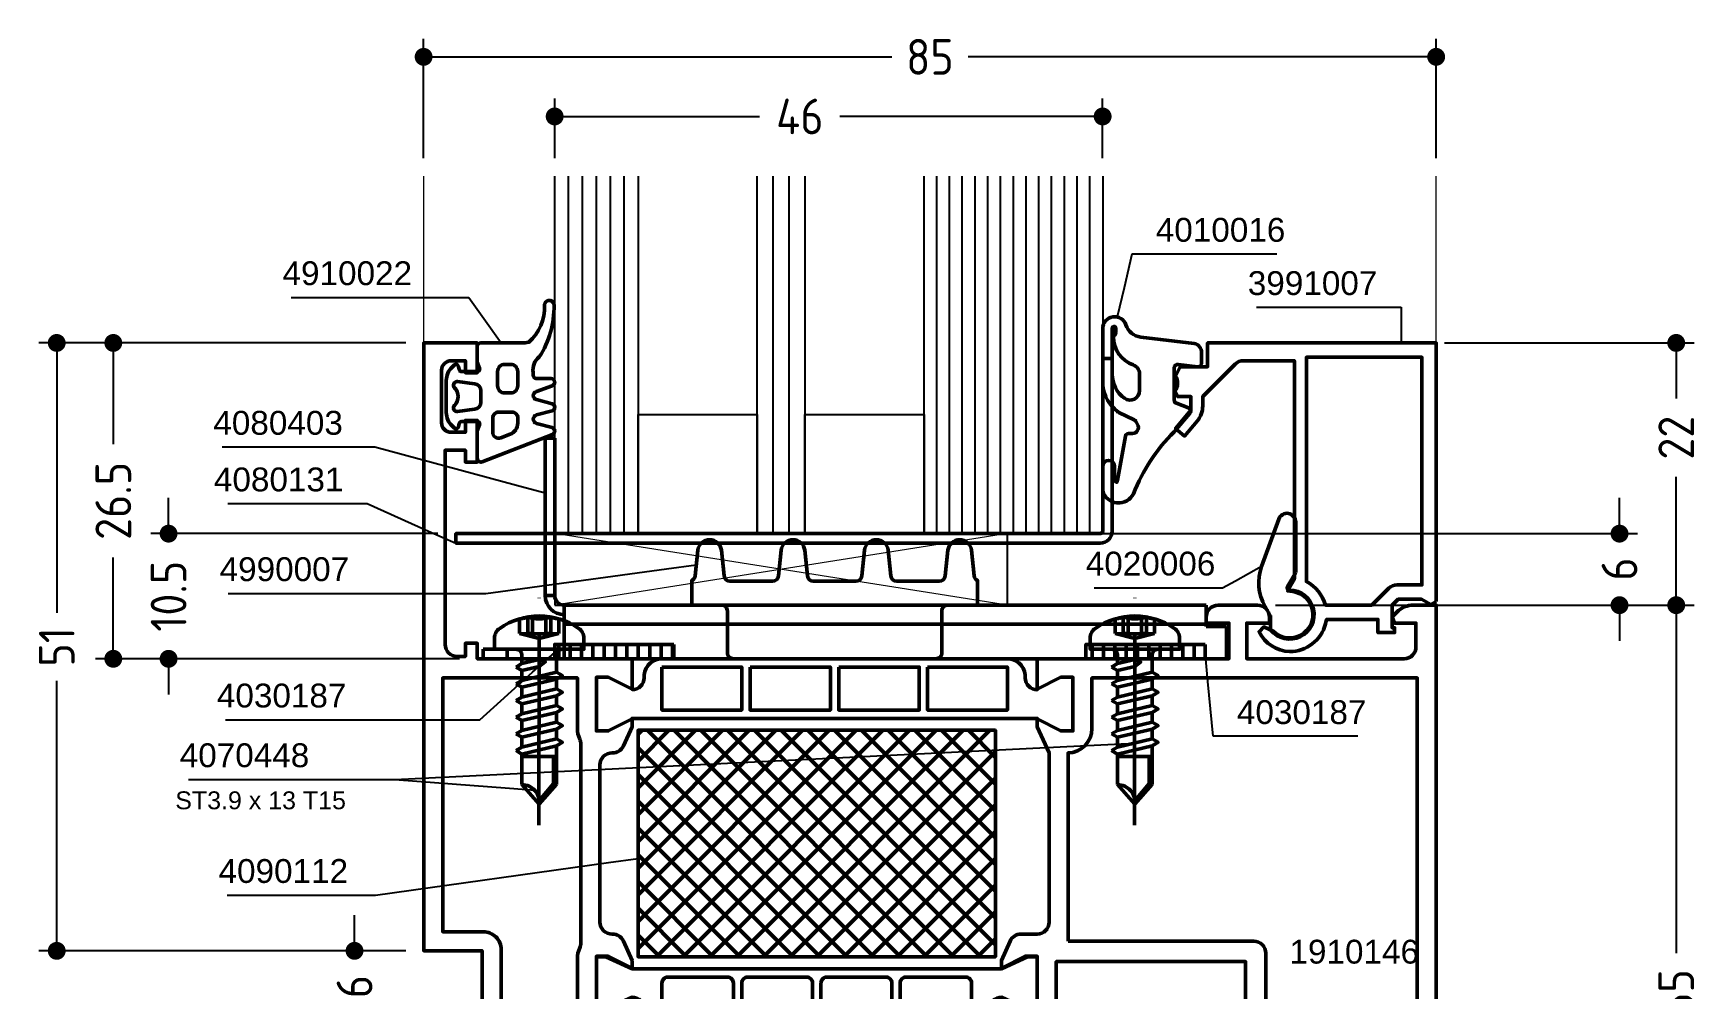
# Model space of a CAD drawing. Header units: millimetres. Extents: x 26 to 187, y 37 to 247.
# Drawn here: x 34 to 173.9, y 166.7 to 246.8 of the extents above; entities that cross this region are included whole.
import ezdxf
from ezdxf.enums import TextEntityAlignment as Align

# ---------------------------------------------------------------- set-up
doc = ezdxf.new("R2010")
doc.units = ezdxf.units.MM
doc.linetypes.add('CENTER', pattern=[50.8, 31.75, -6.35, 6.35, -6.35])
doc.linetypes.add('HIDDEN', pattern=[9.525, 6.35, -3.175])
for name, color, linetype, lineweight in [('AM_5', 3, 'Continuous', 25), ('AM_C', 50, 'Continuous', 50), ('AM_S', 80, 'Continuous', 50), ('Cont2', 2, 'Continuous', 25), ('Cont3', 70, 'Continuous', 18)]:
    doc.layers.add(name, color=color, linetype=linetype, lineweight=lineweight)
doc.styles.add('HBS_DIMTEXTSTYLE', font='isocp.shx')
doc.styles.add('SWISSL', font='swissl.ttf')
doc.dimstyles.new('Konstruktionsschnitt 1-1$0', dxfattribs={"dimtxt": 3, "dimasz": 1.5, "dimexe": 1.5, "dimexo": 1.5, "dimgap": 1.5, "dimtad": 0, "dimdsep": 46, "dimtxsty": 'HBS_DIMTEXTSTYLE', "dimblk": 'PUNKT', "dimcen": 0, "dimclrd": 3, "dimclre": 3, "dimclrt": 2, "dimadec": 1, "dimazin": 2, "dimtfac": 0.7, "dimtofl": 0, "dimtmove": 0, "dimatfit": 3, "dimfxl": 0, "dimtolj": 1, "dimtzin": 0, "dimarcsym": 0})

# ---------------------------------------------------------------- blocks, each defined once
blk = doc.blocks.new('PUNKT')
at = {"color": 0, "linetype": 'Continuous'}
blk.add_line((-0.5, 0), (-1, 0), dxfattribs=at)
at = {"color": 0, "linetype": 'Continuous', "const_width": 0.5}
blk.add_lwpolyline([(-0.25, 0, 1), (0.25, 0, 1)], format="xyb", close=True, dxfattribs=at)
blk = doc.blocks.new('*D26')
at = {"layer": 'AM_5', "color": 3, "lineweight": -2, "transparency": 16777216}
for p, q in [((45.34, 206.36), (45.34, 207.86)), ((67.95, 204.86), (43.84, 204.86)), ((69.75, 194.36), (43.84, 194.36)), ((45.34, 192.86), (45.34, 191.36))]:
    blk.add_line(p, q, dxfattribs=at)
at = {"layer": 'AM_5', "color": 3, "lineweight": -2, "transparency": 16777216, "xscale": 1.5, "yscale": 1.5, "zscale": 1.5}
for p, rotation in [((45.34, 204.86), 270), ((45.34, 194.36), 90)]:
    blk.add_blockref('PUNKT', p, dxfattribs=dict(at, rotation=rotation))
at = {"layer": 'AM_5', "color": 2, "transparency": 16777216, "insert": (45.34, 199.61), "char_height": 3, "attachment_point": 5, "rotation": 90, "style": 'HBS_DIMTEXTSTYLE'}
blk.add_mtext('\\A1;10.5', dxfattribs=at)
blk = doc.blocks.new('*D27')
at = {"layer": 'AM_5', "color": 3, "lineweight": -2, "transparency": 16777216}
for p, q in [((65.25, 220.86), (39.2, 220.86)), ((40.7, 219.36), (40.7, 212.36)), ((40.7, 195.86), (40.7, 202.86)), ((69.75, 194.36), (39.2, 194.36))]:
    blk.add_line(p, q, dxfattribs=at)
at = {"layer": 'AM_5', "color": 3, "lineweight": -2, "transparency": 16777216, "xscale": 1.5, "yscale": 1.5, "zscale": 1.5}
for p, rotation in [((40.7, 220.86), 90), ((40.7, 194.36), 270)]:
    blk.add_blockref('PUNKT', p, dxfattribs=dict(at, rotation=rotation))
at = {"layer": 'AM_5', "color": 2, "transparency": 16777216, "insert": (40.7, 207.61), "char_height": 3, "attachment_point": 5, "rotation": 90, "style": 'HBS_DIMTEXTSTYLE'}
blk.add_mtext('\\A1;26.5', dxfattribs=at)
blk = doc.blocks.new('*D28')
at = {"layer": 'AM_5', "color": 3, "lineweight": -2, "transparency": 16777216}
for p, q in [((65.25, 220.86), (34.45, 220.86)), ((35.95, 219.36), (35.95, 198.21)), ((35.95, 171.36), (35.95, 192.51)), ((65.25, 169.86), (34.45, 169.86))]:
    blk.add_line(p, q, dxfattribs=at)
at = {"layer": 'AM_5', "color": 3, "lineweight": -2, "transparency": 16777216, "xscale": 1.5, "yscale": 1.5, "zscale": 1.5}
for p, rotation in [((35.95, 220.86), 90), ((35.95, 169.86), 270)]:
    blk.add_blockref('PUNKT', p, dxfattribs=dict(at, rotation=rotation))
at = {"layer": 'AM_5', "color": 2, "transparency": 16777216, "insert": (35.95, 195.36), "char_height": 3, "attachment_point": 5, "rotation": 90, "style": 'HBS_DIMTEXTSTYLE'}
blk.add_mtext('\\A1;51', dxfattribs=at)
blk = doc.blocks.new('*D29')
at = {"layer": 'AM_5', "color": 3, "lineweight": -2, "transparency": 16777216}
for p, q in [((60.95, 171.36), (60.95, 172.86)), ((65.25, 169.86), (59.45, 169.86)), ((65.25, 163.86), (59.45, 163.86)), ((60.95, 162.36), (60.95, 160.86))]:
    blk.add_line(p, q, dxfattribs=at)
at = {"layer": 'AM_5', "color": 3, "lineweight": -2, "transparency": 16777216, "xscale": 1.5, "yscale": 1.5, "zscale": 1.5}
for p, rotation in [((60.95, 169.86), 270), ((60.95, 163.86), 90)]:
    blk.add_blockref('PUNKT', p, dxfattribs=dict(at, rotation=rotation))
at = {"layer": 'AM_5', "color": 2, "transparency": 16777216, "insert": (60.95, 166.86), "char_height": 3, "attachment_point": 5, "rotation": 90, "style": 'HBS_DIMTEXTSTYLE'}
blk.add_mtext('\\A1;6', dxfattribs=at)
blk = doc.blocks.new('*D30')
at = {"layer": 'AM_5', "color": 3, "lineweight": -2, "transparency": 16777216}
for p, q in [((77.75, 236.36), (77.75, 241.36)), ((123.75, 236.36), (123.75, 241.36)), ((79.25, 239.86), (94.95, 239.86)), ((122.25, 239.86), (101.7, 239.86))]:
    blk.add_line(p, q, dxfattribs=at)
at = {"layer": 'AM_5', "color": 3, "lineweight": -2, "transparency": 16777216, "xscale": 1.5, "yscale": 1.5, "zscale": 1.5, "rotation": 180}
blk.add_blockref('PUNKT', (77.75, 239.86), dxfattribs=at)
at = {"layer": 'AM_5', "color": 3, "lineweight": -2, "transparency": 16777216, "xscale": 1.5, "yscale": 1.5, "zscale": 1.5}
blk.add_blockref('PUNKT', (123.75, 239.86), dxfattribs=at)
at = {"layer": 'AM_5', "color": 2, "transparency": 16777216, "insert": (98.33, 239.86), "char_height": 3, "attachment_point": 5, "style": 'HBS_DIMTEXTSTYLE'}
blk.add_mtext('\\A1;46', dxfattribs=at)
blk = doc.blocks.new('*D31')
at = {"layer": 'AM_5', "color": 3, "lineweight": -2, "transparency": 16777216}
for p, q in [((66.75, 236.36), (66.75, 246.36)), ((151.75, 236.36), (151.75, 246.36)), ((68.25, 244.86), (106.04, 244.86)), ((150.25, 244.86), (112.47, 244.86))]:
    blk.add_line(p, q, dxfattribs=at)
at = {"layer": 'AM_5', "color": 3, "lineweight": -2, "transparency": 16777216, "xscale": 1.5, "yscale": 1.5, "zscale": 1.5, "rotation": 180}
blk.add_blockref('PUNKT', (66.75, 244.86), dxfattribs=at)
at = {"layer": 'AM_5', "color": 3, "lineweight": -2, "transparency": 16777216, "xscale": 1.5, "yscale": 1.5, "zscale": 1.5}
blk.add_blockref('PUNKT', (151.75, 244.86), dxfattribs=at)
at = {"layer": 'AM_5', "color": 2, "transparency": 16777216, "insert": (109.25, 244.86), "char_height": 3, "attachment_point": 5, "style": 'HBS_DIMTEXTSTYLE'}
blk.add_mtext('\\A1;85', dxfattribs=at)
blk = doc.blocks.new('*D32')
at = {"layer": 'AM_5', "color": 3, "lineweight": -2, "transparency": 16777216}
for p, q in [((167.14, 206.36), (167.14, 207.86)), ((117.25, 204.86), (168.64, 204.86)), ((138.25, 198.86), (168.64, 198.86)), ((167.14, 197.36), (167.14, 195.86))]:
    blk.add_line(p, q, dxfattribs=at)
at = {"layer": 'AM_5', "color": 3, "lineweight": -2, "transparency": 16777216, "xscale": 1.5, "yscale": 1.5, "zscale": 1.5}
for p, rotation in [((167.14, 204.86), 270), ((167.14, 198.86), 90)]:
    blk.add_blockref('PUNKT', p, dxfattribs=dict(at, rotation=rotation))
at = {"layer": 'AM_5', "color": 2, "transparency": 16777216, "insert": (167.14, 201.89), "char_height": 3, "attachment_point": 5, "rotation": 90, "style": 'HBS_DIMTEXTSTYLE'}
blk.add_mtext('\\A1;6', dxfattribs=at)
blk = doc.blocks.new('*D33')
at = {"layer": 'AM_5', "color": 3, "lineweight": -2, "transparency": 16777216}
for p, q in [((152.45, 220.86), (173.4, 220.86)), ((171.9, 219.36), (171.9, 216.19)), ((171.9, 200.36), (171.9, 209.64)), ((152.45, 198.86), (173.4, 198.86))]:
    blk.add_line(p, q, dxfattribs=at)
at = {"layer": 'AM_5', "color": 3, "lineweight": -2, "transparency": 16777216, "xscale": 1.5, "yscale": 1.5, "zscale": 1.5}
for p, rotation in [((171.9, 220.86), 90), ((171.9, 198.86), 270)]:
    blk.add_blockref('PUNKT', p, dxfattribs=dict(at, rotation=rotation))
at = {"layer": 'AM_5', "color": 2, "transparency": 16777216, "insert": (171.9, 212.91), "char_height": 3, "attachment_point": 5, "rotation": 90, "style": 'HBS_DIMTEXTSTYLE'}
blk.add_mtext('\\A1;22', dxfattribs=at)
blk = doc.blocks.new('*D34')
at = {"layer": 'AM_5', "color": 3, "lineweight": -2, "transparency": 16777216}
for p, q in [((152.45, 198.86), (173.4, 198.86)), ((171.9, 197.36), (171.9, 169.67)), ((171.9, 135.36), (171.9, 163.06)), ((150.75, 133.86), (173.4, 133.86))]:
    blk.add_line(p, q, dxfattribs=at)
at = {"layer": 'AM_5', "color": 3, "lineweight": -2, "transparency": 16777216, "xscale": 1.5, "yscale": 1.5, "zscale": 1.5}
for p, rotation in [((171.9, 198.86), 90), ((171.9, 133.86), 270)]:
    blk.add_blockref('PUNKT', p, dxfattribs=dict(at, rotation=rotation))
at = {"layer": 'AM_5', "color": 2, "transparency": 16777216, "insert": (171.9, 166.36), "char_height": 3, "attachment_point": 5, "rotation": 90, "style": 'HBS_DIMTEXTSTYLE'}
blk.add_mtext('\\A1;65', dxfattribs=at)
blk = doc.blocks.new('WS4070448')
at = {"linetype": 'CENTER', "ltscale": 0.5}
blk.add_line((-0.02, -14.76), (0, 4.3), dxfattribs=at)
at = {"linetype": 'HIDDEN'}
for p, q in [((-0.97, 1.33), (-0.97, 2.72)), ((-0.56, 1.33), (-0.56, 2.61)), ((0.56, 1.33), (0.56, 2.61)), ((0.97, 1.33), (0.97, 2.72))]:
    blk.add_line(p, q, dxfattribs=at)
for p, q in [((-1.45, -9), (-1.45, -11.36)), ((-1.45, -9), (1.45, -9)), ((1.45, -11.36), (1.45, -9)), ((-1.45, -11.36), (0, -13)), ((0, -13), (1.45, -11.36))]:
    blk.add_line(p, q)
blk.add_lwpolyline([(3.32, 1.75, 0.314856), (-3.32, 1.75, 0.244912), (-3.75, 0.93), (-3.75, 0), (3.75, 0), (3.75, 0.93, 0.244912), (3.32, 1.75, 0.138291)], format="xyb")
for points in [[(-1.65, 2.56), (-1.65, 1.33)], [(1.65, 2.56), (1.65, 1.33)], [(-1.65, 1.33), (0, 0.89)], [(1.65, 1.33), (0, 0.89)]]:
    blk.add_lwpolyline(points, dxfattribs=at)
for points in [[(-1.95, -1.5), (-1.45, -1.79), (0, -1.44), (0.5, -1.07), (0, -0.87), (-1.45, -1.21)], [(-1.95, -2.9), (-1.45, -3.19), (1.45, -2.5), (1.95, -2.21), (1.45, -1.92), (-1.45, -2.61)], [(-1.95, -4.3), (-1.45, -4.59), (1.45, -3.9), (1.95, -3.61), (1.45, -3.32), (-1.45, -4.01)], [(-1.95, -5.7), (-1.45, -5.99), (1.45, -5.3), (1.95, -5.01), (1.45, -4.72), (-1.45, -5.41)], [(-1.95, -7.1), (-1.45, -7.39), (1.45, -6.7), (1.95, -6.41), (1.45, -6.12), (-1.45, -6.81)], [(-1.95, -8.5), (-1.45, -8.79), (1.45, -8.1), (1.95, -7.81), (1.45, -7.52), (-1.45, -8.21)]]:
    blk.add_lwpolyline(points, close=True)
for points in [[(-1.45, -0.5), (-1.45, -1.21)], [(1.45, -0.5), (1.45, -1.92)], [(-1.45, -1.79), (-1.45, -2.21)], [(-1.45, -1.79), (-1.45, -2.61)], [(-1.45, -1.79), (-1.45, -2.61)], [(1.45, -2.5), (1.45, -3.32)], [(-1.45, -3.19), (-1.45, -4.01)], [(1.45, -3.9), (1.45, -4.72)], [(-1.45, -4.59), (-1.45, -5.41)], [(1.45, -5.3), (1.45, -6.12)], [(-1.45, -5.99), (-1.45, -6.81)], [(1.45, -6.7), (1.45, -7.52)], [(-1.45, -7.39), (-1.45, -8.21)], [(1.45, -8.1), (1.45, -9)], [(-1.45, -8.79), (-1.45, -9)], [(1.2, -9), (1.2, -11.25), (0.03, -12.65)], [(1.45, -9.5), (1.45, -10.32)], [(-1.45, -10.19), (-1.45, -11.01)]]:
    blk.add_lwpolyline(points)
for centre, radius, start, end in [((-1.59, 3.84), 1.28, 267.2848, 298.8872), ((0, 5.49), 2.94, 250.6988, 289.3012), ((1.59, 3.84), 1.28, 241.1128, 272.7152), ((-1.31, 2.49), 1.21, 253.6643, 286.3357), ((0, 11.41), 10.13, 264.4948, 275.5052), ((1.31, 2.49), 1.21, 253.6643, 286.3357)]:
    blk.add_arc(centre, radius, start, end, dxfattribs=at)
for centre, radius, start, end in [((-1.95, -0.5), 0.5, 0, 90), ((1.95, -0.5), 0.5, 90, 180), ((-1.46, -12.83), 1.47, 353.4244, 89.6688)]:
    blk.add_arc(centre, radius, start, end)
blk = doc.blocks.new('*S406')
at = {"layer": 'AM_5', "color": 3}
for p, q in [((47, 184.24), (62.08, 184.24)), ((62.08, 184.24), (64.33, 184.24)), ((64.33, 184.24), (73.95, 183.5))]:
    blk.add_line(p, q, dxfattribs=at)
at = {"layer": 'AM_5', "color": 3, "linetype": 'Continuous'}
blk.add_line((73.95, 183.5), (76.44, 183.31), dxfattribs=at)
at = {"layer": 'AM_5', "color": 2, "insert": (57.15, 185.24), "char_height": 2, "attachment_point": 9, "style": 'SWISSL'}
blk.add_mtext('4070448', dxfattribs=at)
blk = doc.blocks.new('ZAHL rechts')
at = {"layer": 'AM_5', "color": 2, "style": 'SWISSL'}
blk.add_attdef('XXX', text='', height=1.5, dxfattribs=at).set_placement((-1.95, -2.5), align=Align.RIGHT)
blk = doc.blocks.new('*S407')
at = {"layer": 'AM_5', "color": 3}
for p, q in [((62.7, 174.53), (82.28, 177.27)), ((50.27, 174.53), (62.41, 174.53)), ((62.41, 174.53), (62.7, 174.53))]:
    blk.add_line(p, q, dxfattribs=at)
at = {"layer": 'AM_5', "color": 3, "linetype": 'Continuous'}
blk.add_line((82.28, 177.27), (84.75, 177.61), dxfattribs=at)
at = {"layer": 'AM_5', "color": 2, "insert": (60.41, 175.53), "char_height": 2, "attachment_point": 9, "style": 'SWISSL'}
blk.add_mtext('4090112', dxfattribs=at)
blk = doc.blocks.new('*S408')
at = {"layer": 'AM_5', "color": 3}
for p, q in [((55.64, 224.68), (70.54, 224.68)), ((70.54, 224.68), (71.8, 222.9))]:
    blk.add_line(p, q, dxfattribs=at)
at = {"layer": 'AM_5', "color": 3, "linetype": 'Continuous'}
blk.add_line((71.8, 222.9), (73.25, 220.86), dxfattribs=at)
at = {"layer": 'AM_5', "color": 2, "insert": (65.78, 225.68), "char_height": 2, "attachment_point": 9, "style": 'SWISSL'}
blk.add_mtext('4910022', dxfattribs=at)
blk = doc.blocks.new('*S409')
at = {"layer": 'AM_5', "color": 3, "linetype": 'Continuous'}
blk.add_line((134.9, 200.91), (137.09, 202.12), dxfattribs=at)
at = {"layer": 'AM_5', "color": 3}
for p, q in [((123.05, 200.32), (133.81, 200.32)), ((133.81, 200.32), (134.9, 200.91))]:
    blk.add_line(p, q, dxfattribs=at)
at = {"layer": 'AM_5', "color": 2, "insert": (133.21, 201.32), "char_height": 2, "attachment_point": 9, "style": 'SWISSL'}
blk.add_mtext('4020006', dxfattribs=at)
blk = doc.blocks.new('*S412')
at = {"layer": 'AM_5', "color": 3}
for p, q in [((49.84, 212.13), (60.36, 212.13)), ((60.36, 212.13), (62.66, 212.13)), ((62.66, 212.13), (74.54, 208.93))]:
    blk.add_line(p, q, dxfattribs=at)
at = {"layer": 'AM_5', "color": 3, "linetype": 'Continuous'}
blk.add_line((74.54, 208.93), (76.95, 208.28), dxfattribs=at)
at = {"layer": 'AM_5', "color": 2, "insert": (59.97, 213.13), "char_height": 2, "attachment_point": 9, "style": 'SWISSL'}
blk.add_mtext('4080403', dxfattribs=at)
blk = doc.blocks.new('*S415')
at = {"layer": 'AM_5', "color": 3, "linetype": 'Continuous'}
blk.add_line((132.58, 192.47), (132.35, 194.96), dxfattribs=at)
at = {"layer": 'AM_5', "color": 3}
for p, q in [((133.02, 187.86), (132.58, 192.47)), ((145.17, 187.86), (133.02, 187.86))]:
    blk.add_line(p, q, dxfattribs=at)
at = {"layer": 'AM_5', "color": 2, "insert": (135.02, 188.86), "char_height": 2, "attachment_point": 7, "style": 'SWISSL'}
blk.add_mtext('4030187', dxfattribs=at)
blk = doc.blocks.new('*U74', base_point=(71.49, 173.45))
for p, q in [((72.66, 173.45), (72.66, 203.45)), ((73.82, 173.45), (73.82, 203.45)), ((74.99, 173.45), (74.99, 203.45)), ((76.16, 173.45), (76.16, 203.45)), ((77.32, 173.45), (77.32, 203.45)), ((89.82, 173.45), (89.82, 203.45)), ((91.16, 173.45), (91.16, 203.45)), ((103.56, 173.45), (103.56, 203.45)), ((104.63, 173.45), (104.63, 203.45)), ((105.7, 173.45), (105.7, 203.45)), ((106.78, 173.45), (106.78, 203.45)), ((107.85, 173.45), (107.85, 203.45)), ((108.92, 173.45), (108.92, 203.45)), ((109.99, 173.45), (109.99, 203.45)), ((111.06, 173.45), (111.06, 203.45)), ((112.13, 173.45), (112.13, 203.45)), ((113.2, 173.45), (113.2, 203.45)), ((114.28, 173.45), (114.28, 203.45)), ((115.35, 173.45), (115.35, 203.45)), ((116.42, 173.45), (116.42, 203.45))]:
    blk.add_line(p, q)
for points in [[(78.49, 203.45), (78.49, 173.45), (71.49, 173.45), (71.49, 203.45)], [(92.49, 203.45), (92.49, 173.45), (88.49, 173.45), (88.49, 203.45)], [(117.49, 203.45), (117.49, 173.45), (102.49, 173.45), (102.49, 203.45)]]:
    blk.add_lwpolyline(points)
for points in [[(88.49, 173.45), (78.49, 173.45), (78.49, 183.45), (88.49, 183.45)], [(102.49, 173.45), (92.49, 173.45), (92.49, 183.45), (102.49, 183.45)]]:
    blk.add_lwpolyline(points, close=True)
blk = doc.blocks.new('*S416')
at = {"layer": 'AM_5', "color": 3, "linetype": 'Continuous'}
blk.add_line((75.89, 193.23), (77.75, 194.9), dxfattribs=at)
at = {"layer": 'AM_5', "color": 3}
for p, q in [((71.46, 189.25), (75.89, 193.23)), ((50.12, 189.25), (62.27, 189.25)), ((62.27, 189.25), (71.46, 189.25))]:
    blk.add_line(p, q, dxfattribs=at)
at = {"layer": 'AM_5', "color": 2, "insert": (60.27, 190.25), "char_height": 2, "attachment_point": 9, "style": 'SWISSL'}
blk.add_mtext('4030187', dxfattribs=at)
blk = doc.blocks.new('*S417')
at = {"layer": 'AM_5', "color": 3}
for p, q in [((50.32, 207.38), (62.02, 207.38)), ((62.02, 207.38), (67.17, 205.08))]:
    blk.add_line(p, q, dxfattribs=at)
at = {"layer": 'AM_5', "color": 3, "linetype": 'Continuous'}
blk.add_line((67.17, 205.08), (69.45, 204.06), dxfattribs=at)
at = {"layer": 'AM_5', "color": 2, "insert": (60.02, 208.38), "char_height": 2, "attachment_point": 9, "style": 'SWISSL'}
blk.add_mtext('4080131', dxfattribs=at)
blk = doc.blocks.new('*S418')
at = {"layer": 'AM_5', "color": 3}
for p, q in [((71.97, 199.85), (87.15, 201.9)), ((50.35, 199.85), (63.07, 199.85)), ((63.07, 199.85), (71.97, 199.85))]:
    blk.add_line(p, q, dxfattribs=at)
at = {"layer": 'AM_5', "color": 3, "linetype": 'Continuous'}
blk.add_line((87.15, 201.9), (89.63, 202.24), dxfattribs=at)
at = {"layer": 'AM_5', "color": 2, "insert": (60.5, 200.85), "char_height": 2, "attachment_point": 9, "style": 'SWISSL'}
blk.add_mtext('4990007', dxfattribs=at)
blk = doc.blocks.new('*S419')
at = {"layer": 'AM_5', "color": 3}
for p, q in [((136.66, 223.85), (148.81, 223.85)), ((148.81, 223.85), (148.81, 223.35))]:
    blk.add_line(p, q, dxfattribs=at)
at = {"layer": 'AM_5', "color": 3, "linetype": 'Continuous'}
blk.add_line((148.81, 223.35), (148.81, 220.85), dxfattribs=at)
at = {"layer": 'AM_5', "color": 2, "insert": (146.81, 224.85), "char_height": 2, "attachment_point": 9, "style": 'SWISSL'}
blk.add_mtext('3991007', dxfattribs=at)
blk = doc.blocks.new('*S420')
at = {"layer": 'AM_5', "color": 3}
for p, q in [((126.21, 228.32), (125.55, 225.47)), ((138.36, 228.32), (126.21, 228.32))]:
    blk.add_line(p, q, dxfattribs=at)
at = {"layer": 'AM_5', "color": 3, "linetype": 'Continuous'}
blk.add_line((125.55, 225.47), (124.98, 223.04), dxfattribs=at)
at = {"layer": 'AM_5', "color": 2, "insert": (128.21, 229.32), "char_height": 2, "attachment_point": 7, "style": 'SWISSL'}
blk.add_mtext('4010016', dxfattribs=at)
blk = doc.blocks.new('WI1910146')
for points in [[(-57.5, 30.2), (-57.5, 29.55), (-59.5, 30.55), (-60.5, 30.55), (-60.5, 26.05), (-59.5, 26.05), (-57.5, 27.05), (-57.5, 24.5), (-60.5, 24.5), (-60.5, 22.4), (-61.5, 22.35), (-61.7, 24.4), (-68.65, 24.4), (-68.94, 22.75), (-69.52, 22.72), (-70, 24.5), (-70, 26), (-70.1, 26.37), (-70.1, 31), (-75, 31), (-75, 82), (-70.5, 82), (-70.5, 79.5), (-71.5, 79.5), (-71.5, 80.5), (-72.7, 80.5, 0.414214), (-73.5, 79.7), (-73.5, 75.3, 0.414214), (-72.7, 74.5), (-71.5, 74.5), (-71.5, 75.5), (-70.5, 75.5), (-70.5, 72), (-71.5, 72), (-71.5, 73), (-73.2, 73), (-73.2, 56.7, 0.414214), (-72.2, 55.7), (-71.5, 55.7), (-71.5, 56.8), (-70.5, 56.8), (-70.5, 55.5), (-57.5, 55.5), (-57.5, 52.95), (-59.5, 53.95), (-60.5, 53.95), (-60.5, 49.45), (-59.5, 49.45), (-57.5, 50.45), (-57.5, 49.8), (-58.23, 48.19, -0.301742), (-59.17, 47.6, 0.422452), (-60.2, 46.6), (-60.2, 33.4, 0.422452), (-59.17, 32.4, -0.301742), (-58.23, 31.81), (-57.5, 30.2)], [(-23.5, 32.4, 0.414214), (-22.5, 33.4), (-22.5, 47.6), (-23.5, 49.8), (-23.5, 50.45), (-21.5, 49.45), (-20.5, 49.45), (-20.5, 53.95), (-21.5, 53.95), (-23.5, 52.95), (-23.5, 55.5), (-7.4, 55.5), (-7.4, 58.5), (-9.3, 58.5), (-9.3, 59, -0.414214), (-8.3, 60), (-5, 60, -0.414214), (-4, 59), (-4, 58.5), (-5.9, 58.5), (-5.9, 55.5), (7.3, 55.5, 0.414214), (8.3, 56.5), (8.3, 58.5), (6.5, 58.5), (6.29, 59.01), (6.69, 59.41, -0.198912), (8.1, 60), (10, 60), (10, -2.5, -0.414214), (7.5, -5), (5.5, -5), (5.5, -3.81, -0.153102), (5.68, -3.24), (6.14, -2.59), (6.5, -2.7), (6.5, -3.5), (7.7, -3.5, 0.414214), (8.5, -2.7), (8.5, 1.7, 0.414214), (7.7, 2.5), (6.5, 2.5), (6.5, 1.7), (6.14, 1.59), (5.68, 2.24, -0.153102), (5.5, 2.81), (5.5, 4.8), (6.5, 4.8), (6.5, 4), (8.2, 4), (8.2, 24.4), (6.5, 24.4), (6.5, 23.1), (5.5, 23.1), (5.5, 24.4), (-2.96, 24.4), (-3.6, 22), (-3.6, 18.3), (-1.6, 18.3), (-1.6, 17.4), (-1.76, 16.5), (-6.84, 16.5), (-7, 17.4), (-7, 18.3), (-5.2, 18.3), (-5.2, 22), (-7.14, 22), (-5.9, 25.1), (-8, 25.1), (-8, 26.6), (-6, 26.6), (-6, 30.1), (-21.9, 30.1), (-21.9, 26.6), (-19.2, 26.6), (-19.2, 25.1), (-21, 25.1), (-21, 22), (-22.8, 22), (-22.8, 18.3), (-21, 18.3), (-21, 17.4), (-21.16, 16.5), (-24.6, 16.5), (-24.6, 23.2), (-23.9, 23.9), (-23.9, 24.5), (-26.5, 24.5), (-26.5, 27.05), (-24.5, 26.05), (-23.5, 26.05), (-23.5, 30.55), (-24.5, 30.55), (-26.5, 29.55), (-26.5, 30.2), (-25.77, 31.81, -0.294108), (-24.86, 32.4), (-23.5, 32.4)], [(-57.5, 52.9, 0.414214), (-56.5, 53.9), (-56.5, 54, -0.414214), (-55, 55.5), (-26, 55.5, -0.414214), (-24.5, 54), (-24.5, 53.9, 0.414214), (-23.5, 52.9), (-23.5, 52.95), (-21.5, 53.95), (-20.5, 53.95), (-20.5, 49.45), (-21.5, 49.45), (-23.5, 50.45), (-23.5, 50.5), (-57.5, 50.5), (-57.5, 50.45), (-59.5, 49.45), (-60.5, 49.45), (-60.5, 53.95), (-59.5, 53.95), (-57.5, 52.95), (-57.5, 52.9)], [(-62.1, 49.65), (-62.1, 53.9), (-73.4, 53.9), (-73.4, 32.6), (-70, 32.6, -0.414214), (-68.5, 31.1), (-68.5, 26.1), (-62.1, 26.1), (-62.1, 30.35, -0.112281), (-61.9, 31.24, 0.112281), (-61.8, 31.67), (-61.8, 48.33, 0.112281), (-61.9, 48.76, -0.112281), (-62.1, 49.65)], [(-20.9, 31.8), (-20.9, 47.6, 0.407087), (-18.9, 49.65), (-18.9, 53.9), (8.4, 53.9), (8.4, 26.1), (-4.3, 26.1), (-4.3, 30.8, 0.414214), (-5.3, 31.8), (-20.9, 31.8)], [(-28.18, 24.75), (-31.57, 22.55, 0.253968), (-31.8, 22.13), (-31.8, 15.77, 0.569247), (-31.23, 14.71), (-28.65, 14.6, 0.139453), (-27.96, 14.77, 0.173382), (-25.98, 17.05, -1), (-25.32, 16.8, -0.173382), (-27.62, 14.16, -0.139453), (-28.68, 13.9), (-51.06, 14.84, -0.401995), (-52.5, 16.34), (-52.5, 22.33, 0.253968), (-52.73, 22.75), (-55.82, 24.75, -0.253968), (-56.5, 26.01), (-56.5, 26.1, 0.414214), (-57.5, 27.1), (-57.5, 27.1), (-57.5, 27.1), (-57.5, 27.1), (-59.7, 26.1), (-60.5, 26.1), (-60.5, 30.5), (-59.7, 30.5), (-57.5, 29.5), (-26.5, 29.5), (-24.3, 30.5), (-23.5, 30.5), (-23.5, 26.1), (-24.3, 26.1), (-26.5, 27.1, 0.414214), (-27.5, 26.1), (-27.5, 26.01, -0.253968), (-28.18, 24.75)], [(-53.19, 23.88), (-54.77, 24.91, -0.253968), (-55, 25.33), (-55, 28.3, -0.414214), (-54.5, 28.8), (-49.5, 28.8, -0.414214), (-49, 28.3), (-49, 24.3, -0.414214), (-49.5, 23.8), (-52.91, 23.8, -0.144993), (-53.19, 23.88)], [(-48.3, 28.3, -0.414214), (-47.8, 28.8), (-42.85, 28.8, -0.414214), (-42.35, 28.3), (-42.35, 24.3, -0.414214), (-42.85, 23.8), (-47.8, 23.8, -0.414214), (-48.3, 24.3), (-48.3, 28.3)], [(-41.65, 28.3), (-41.65, 24.3, 0.414214), (-41.15, 23.8), (-36.2, 23.8, 0.414214), (-35.7, 24.3), (-35.7, 28.3, 0.414214), (-36.2, 28.8), (-41.15, 28.8, 0.414214), (-41.65, 28.3)], [(-30.81, 23.88), (-29.23, 24.91, 0.253968), (-29, 25.33), (-29, 28.3, 0.414214), (-29.5, 28.8), (-34.5, 28.8, 0.414214), (-35, 28.3), (-35, 24.3, 0.414214), (-34.5, 23.8), (-31.09, 23.8, 0.144993), (-30.81, 23.88)], [(-42.87, 15.2), (-51.02, 15.54, -0.401995), (-51.5, 16.04), (-51.5, 22.6, -0.414214), (-51, 23.1), (-42.85, 23.1, -0.414214), (-42.35, 22.6), (-42.35, 15.7, -0.426538), (-42.87, 15.2)], [(-41.17, 15.13), (-33.02, 14.78, 0.426538), (-32.5, 15.28), (-32.5, 22.6, 0.414214), (-33, 23.1), (-41.15, 23.1, 0.414214), (-41.65, 22.6), (-41.65, 15.63, 0.401995), (-41.17, 15.13)]]:
    blk.add_lwpolyline(points, format="xyb", close=True)
for points in [[(-55, 54.8), (-48.3, 54.8), (-48.3, 51.2), (-55, 51.2), (-55, 54.8)], [(-47.6, 54.8), (-40.85, 54.8), (-40.85, 51.2), (-47.6, 51.2), (-47.6, 54.8)], [(-40.15, 54.8), (-33.4, 54.8), (-33.4, 51.2), (-40.15, 51.2), (-40.15, 54.8)], [(-32.7, 54.8), (-26, 54.8), (-26, 51.2), (-32.7, 51.2), (-32.7, 54.8)]]:
    blk.add_lwpolyline(points, close=True)
blk = doc.blocks.new('WI3991007')
for points in [[(0, 0.3), (0, 22), (-19.2, 22), (-19.2, 20), (-21.5, 20), (-21.9, 19.21, -0.339409), (-21.93, 17.99), (-21.7, 17.5), (-20.6, 17.5), (-20.6, 16.35), (-21.88, 14.82), (-21.12, 14.18), (-20.07, 15.43, 0.176327), (-19.6, 16.71), (-19.6, 17.5), (-16.89, 20.21, -0.201449), (-16.18, 20.5), (-11.9, 20.5), (-11.9, 2.2), (-12.48, 1.19), (-12.04, 1.13, -1.373176), (-13.64, -2.22), (-14.47, -1.83), (-14.87, -2.23, 0.274409), (-12.3, -3.9, 0.341999), (-9.3, -1.58), (-9.2, -1.2), (-4.9, -1.2), (-4.9, -2.3), (-3.5, -2.3), (-3.5, -1.9), (-3.7, -1.9), (-3.7, 0), (-3.2, 0.5), (-1.25, 0.5), (-0.45, 0.04), (0, 0.3)], [(-3.99, 1.41), (-5.4, 0), (-9.31, 0, 0.213458), (-10.9, 1.97), (-10.9, 20.8), (-1.2, 20.8), (-1.2, 1.7), (-3.28, 1.7, 0.198912), (-3.99, 1.41)]]:
    blk.add_lwpolyline(points, format="xyb", close=True)
blk = doc.blocks.new('WI4010016')
for points in [[(1.19, 1.96, -0.346133), (1.8, 1.18), (1.8, 0.3, -0.449698), (1.46, 0), (-0.16, 0.2, 0.449698), (-0.5, -0.1), (-0.5, -2.79, 0.315299), (-0.3, -3.07), (0.7, -3.44, -0.548619), (0.81, -3.93), (-0.5, -5.46, 0.104737), (-3.91, -10.66, -0.684728), (-6.5, -10.42), (-6.5, -8.36, -1), (-5.5, -8.36), (-5.5, -9.42, 0.287601), (-5.34, -9.69, 0.156883), (-5.25, -9.53), (-4.59, -5.82, -0.041381), (-4.57, -5.74), (-4.52, -5.69, -0.200274), (-4.31, -5.6), (-4, -5.6, 0.57735), (-3.57, -4.85), (-3.72, -4.58, 0.149451), (-3.85, -4.46), (-5.14, -3.83, -0.069927), (-5.25, -3.76), (-5.51, -3.53, -0.212557), (-6.5, -1.3), (-6.5, 3.2, -0.852431), (-4.55, 3.51, 0.291336), (-3.3, 2.49), (1.19, 1.96)], [(-3.4, -2, -0.612992), (-4.67, -2.65, -0.239931), (-5.7, -0.63), (-5.7, 3.25, -1), (-5.4, 3.25), (-5.4, 2.88, -0.317837), (-5.6, 2.6), (-5.6, 2.51, 0.317975), (-3.93, 0.15, -0.317975), (-3.4, -0.6), (-3.4, -2)]]:
    blk.add_lwpolyline(points, format="xyb", close=True)
blk = doc.blocks.new('WI4030187')
h = blk.add_hatch()
h.set_pattern_fill('LINE', color=256, scale=0.3, angle=90)
h.paths.add_polyline_path([(5, 0), (5, 1.2), (-5, 1.2), (-5, 0)])
blk.add_lwpolyline([(5, 1.2), (5, 0), (-5, 0), (-5, 1.2), (5, 1.2)], close=True)
blk = doc.blocks.new('WI4080131')
blk.add_lwpolyline([(0.8, 0.2, -0.414214), (-0.2, -0.8), (-54.3, -0.8), (-54.3, 0), (-0.2, 0, 0.414214), (0, 0.2), (0, 14.7), (0.8, 14.7), (0.8, 0.2)], format="xyb", close=True)
blk = doc.blocks.new('WI4080403')
for p, q in [((-56.5, 14), (-56.5, 0.8)), ((-55.7, 14), (-56.5, 14)), ((-55.7, 14), (-55.7, 0.8)), ((-56.5, 0.8), (-55.7, 0.8)), ((-54.9, -1.6), (-54.9, 0)), ((-54.9, 0), (-1, 0)), ((-1, 0), (-1, -1.6)), ((-1, -1.6), (-54.9, -1.6)), ((-54.9, -1.6), (-54.9, -4.5)), ((-1, -1.8), (-1, -1.6)), ((0.7, -1.8), (-1, -1.8)), ((0.7, -1.8), (0.7, -4.5)), ((-61.7, -3.7), (-61.7, -4.5)), ((-59.7, -3.7), (-61.7, -3.7)), ((-59.7, -4.5), (-59.7, -3.7)), ((-54.9, -3.7), (-59.7, -3.7)), ((-61.7, -4.5), (-59.7, -4.5)), ((-59.7, -4.5), (-54.9, -4.5)), ((-54.9, -4.5), (0.7, -4.5))]:
    blk.add_line(p, q)
for radius in [1.6, 0.8]:
    blk.add_arc((-54.9, 0.8), radius, 180, 270)
blk = doc.blocks.new('WI4090112')
h = blk.add_hatch()
h.set_pattern_fill('ANSI37', color=256, scale=0.5)
h.paths.add_polyline_path([(30, 0), (30, 19), (0, 19), (0, 0)])
blk.add_lwpolyline([(30, 19), (0, 19), (0, 0), (30, 0), (30, 19)], close=True)
blk = doc.blocks.new('WI4910022')
blk.add_line((0.3, 0), (0.3, 0))
blk.add_lwpolyline([(0, -7.38), (0, -9.7, 0.537715), (0.42, -9.98), (6.32, -7.68, 0.71283), (6.28, -7.11), (4.98, -6.76, -0.767327), (4.98, -6.04), (6.28, -5.69, 0.767327), (6.28, -5.11), (4.96, -4.76, -0.767327), (4.96, -4.08), (6.28, -3.59, 0.876976), (6.2, -3), (5, -3, -0.414214), (4.7, -2.7), (4.7, -2.48, -0.288751), (5.2, -1.18, 0.150709), (6.44, 3.17, 1.016945), (5.64, 3.15, -0.221064), (4.33, 0.05, -0.039181), (3.7, 0), (0.3, 0, 0.414214), (0, -0.3), (0, -1.62), (0.19, -2.13, -0.520567), (0, -2.4), (-1.33, -2.4, -0.36397), (-1.53, -2.23), (-1.58, -1.97, 0.594937), (-1.91, -1.85), (-2.12, -2.05, 0.208), (-2.6, -3.15), (-2.6, -5.85, 0.208), (-2.12, -6.95), (-1.91, -7.15, 0.594937), (-1.58, -7.03), (-1.53, -6.77, -0.36397), (-1.33, -6.6), (0, -6.6, -0.520567), (0.19, -6.87), (0, -7.38)], format="xyb")
for points in [[(2.3, -4.2, -0.414214), (1.7, -3.6), (1.7, -2.4, -0.414214), (2.3, -1.8), (2.8, -1.8, -0.414214), (3.4, -2.4), (3.4, -3.6, -0.414214), (2.8, -4.2)], [(0.3, -4.98, -0.378866), (-0.23, -5.57), (-1.66, -5.75, -0.717695), (-1.91, -5.24, 0.421053), (-1.91, -3.76, -0.717695), (-1.66, -3.25), (-0.23, -3.43, -0.378866), (0.3, -4.02), (0.3, -4.98)], [(1.98, -7.97, -0.527791), (1.3, -7.51), (1.3, -6.3, -0.414214), (1.8, -5.8), (2.9, -5.8, -0.414214), (3.4, -6.3), (3.4, -6.73, -0.30908), (2.76, -7.67)]]:
    blk.add_lwpolyline(points, format="xyb", close=True)
blk = doc.blocks.new('WI4990007')
blk.add_lwpolyline([(23.49, 9.1, 0.900404), (21.51, 9.1), (21.28, 6.95, -0.383864), (20.78, 6.5), (17.22, 6.5, -0.383864), (16.72, 6.95), (16.49, 9.1, 0.900404), (14.51, 9.1), (14.28, 6.95, -0.383864), (13.78, 6.5), (10.22, 6.5, -0.383864), (9.72, 6.95), (9.49, 9.1, 0.900404), (7.51, 9.1), (7.28, 6.95, -0.383864), (6.78, 6.5), (3.22, 6.5, -0.383864), (2.72, 6.95), (2.49, 9.1, 0.900404), (0.51, 9.1), (0.28, 6.95, -0.259042), (0, 6.55), (0, 4.5), (2.5, 4.5, -0.414214), (3, 4), (3, 0.5, 0.414214), (3.5, 0), (20.5, 0, 0.414214), (21, 0.5), (21, 4, -0.414214), (21.5, 4.5), (24, 4.5), (24, 6.55, -0.259042), (23.72, 6.95), (23.49, 9.1)], format="xyb", close=True)
blk = doc.blocks.new('WI4020006')
blk.add_lwpolyline([(0.5, 3.55), (-0.19, 2.35, 0.580267), (-0.02, 2.05, -1.597325), (-1.6, -1.28), (-1.6, -0.12), (-2.07, 0.68, -0.221695), (-2.36, 4.05), (-0.92, 8.02, -0.8391), (0.5, 7.77), (0.5, 3.55)], format="xyb", close=True)

msp = doc.modelspace()

# ---------------------------------------------------------------- linework, layer by layer
at = {"layer": 'AM_5'}
msp.add_line((64.332, 184.238), (126.444, 187.293), dxfattribs=at)
at = {"layer": 'Cont2'}
msp.add_lwpolyline([(77.754, 198.863), (115.754, 198.863), (115.754, 204.863), (77.754, 204.863)], close=True, dxfattribs=at)
at = {"layer": 'Cont3'}
for p, q in [((66.754, 220.863), (66.754, 234.863)), ((151.754, 220.863), (151.754, 234.863)), ((115.754, 204.863), (77.754, 198.863)), ((115.754, 198.863), (77.754, 204.863))]:
    msp.add_line(p, q, dxfattribs=at)

# ---------------------------------------------------------------- block references
at = {"layer": 'AM_5'}
for name in ['*S420', '*S408', '*S419', '*S412', '*S417', '*S418', '*S409', '*S416', '*S415', '*S406', '*S407']:
    msp.add_blockref(name, (0, 0), dxfattribs=at)
msp.add_blockref('ZAHL rechts', (62.177, 184.238), dxfattribs=at).add_auto_attribs({'XXX': 'ST3.9 x 13 T15'})
at = {"layer": 'AM_C'}
for name, p in [('WI4910022', (71.254, 220.863)), ('WI4010016', (130.254, 218.863)), ('WI4080131', (123.754, 204.863)), ('WI4080403', (133.454, 198.863)), ('WI4020006', (139.454, 198.063)), ('WI4990007', (89.254, 194.363)), ('WS4070448', (76.454, 195.163)), ('WS4070448', (126.454, 195.163)), ('WI4030187', (82.754, 194.363)), ('WI4030187', (127.349, 194.363)), ('WI4090112', (84.754, 169.363))]:
    msp.add_blockref(name, p, dxfattribs=at)
at = {"layer": 'AM_S'}
for name, p in [('WI1910146', (141.754, 138.863)), ('WI3991007', (151.754, 198.863))]:
    msp.add_blockref(name, p, dxfattribs=at)
at = {"layer": 'Cont2'}
msp.add_blockref('*U74', (77.754, 204.863), dxfattribs=at)

# ---------------------------------------------------------------- texts
at = {"layer": 'AM_5', "color": 2, "insert": (139.431, 168.763), "char_height": 2, "attachment_point": 7, "style": 'SWISSL'}
msp.add_mtext('1910146', dxfattribs=at)

# ---------------------------------------------------------------- dimensions: what is measured, and where the dimension line sits
at = {"layer": 'AM_5'}
dim = msp.add_linear_dim(base=(151.754, 244.863), p1=(66.754, 234.863), p2=(151.754, 234.863), dimstyle='Konstruktionsschnitt 1-1$0', override={"dimscale": 1}, dxfattribs=at)
dim.commit()
dim.dimension.update_dxf_attribs({"geometry": '*D31', "text_midpoint": (109.254, 244.863)})
dim = msp.add_linear_dim(base=(123.754, 239.863), p1=(77.754, 234.863), p2=(123.754, 234.863), dimstyle='Konstruktionsschnitt 1-1$0', override={"dimscale": 1}, dxfattribs=at)
dim.commit()
dim.dimension.update_dxf_attribs({"geometry": '*D30', "text_midpoint": (98.329, 239.863), "dimtype": 160})
for base, p1, p2, picture, middle in [((35.954, 169.863), (66.754, 220.863), (66.754, 169.863), '*D28', (35.954, 195.363)), ((40.703, 220.863), (71.254, 194.363), (66.754, 220.863), '*D27', (40.703, 207.613)), ((171.899, 198.863), (150.954, 220.863), (150.954, 198.863), '*D33', (171.899, 212.914)), ((45.342, 204.863), (71.254, 194.363), (69.454, 204.863), '*D26', (45.342, 199.613)), ((167.143, 198.863), (115.754, 204.863), (136.754, 198.863), '*D32', (167.143, 201.886)), ((60.954, 163.863), (66.754, 169.863), (66.754, 163.863), '*D29', (60.954, 166.863))]:
    dim = msp.add_linear_dim(base=base, p1=p1, p2=p2, angle=90, dimstyle='Konstruktionsschnitt 1-1$0', override={"dimscale": 1}, dxfattribs=at)
    dim.commit()
    dim.dimension.update_dxf_attribs({"geometry": picture, "text_midpoint": middle, "dimtype": 160})
dim = msp.add_linear_dim(base=(171.899, 133.863), p1=(150.954, 198.863), p2=(149.254, 133.863), angle=90, dimstyle='Konstruktionsschnitt 1-1$0', override={"dimscale": 1}, dxfattribs=at)
dim.commit()
dim.dimension.update_dxf_attribs({"geometry": '*D34', "text_midpoint": (171.899, 166.363)})

doc.saveas('drawing.dxf')
